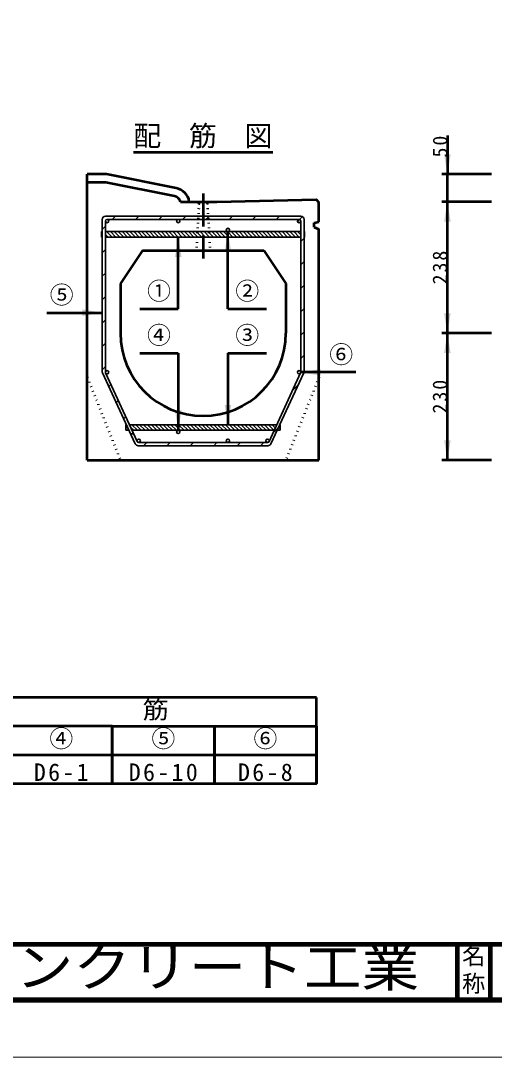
# Model space of a CAD drawing. Units: millimetres, scale not verified. Extents: x -2102 to 2102, y -1485 to 1485.
# Drawn here: x -1064 to -205, y -1485 to 394 of the extents above; entities that cross this region are included whole.
import ezdxf
from ezdxf.enums import TextEntityAlignment as Align

# ---------------------------------------------------------------- set-up
doc = ezdxf.new("R2010")
doc.units = ezdxf.units.MM
doc.header["$LTSCALE"] = 5
doc.linetypes.add('DOTTED', pattern=[1.75, 0.25, -1.5])
doc.linetypes.add('LONG_DASHED_DOTTED', pattern=[15.25, 12, -1.5, 0.25, -1.5])
doc.layers.add('0-0_V-nasSTD', color=7, linetype='Continuous', lineweight=35)
doc.layers.add('0-1_0', color=7, linetype='Continuous', lineweight=50)
doc.styles.add('ＭＳ ゴシック', font='')
doc.styles.get('ＭＳ ゴシック').set_extended_font_data('MS Gothic')

msp = doc.modelspace()

# ---------------------------------------------------------------- linework, layer by layer
at = {"layer": '0-0_V-nasSTD'}
for p, q in [((-555.931, 39.521), (-909.931, 39.521)), ((-891.76, 39.521), (-897.76, 33.521)), ((-891.76, 39.521), (-897.76, 33.521)), ((-891.76, 39.521), (-897.76, 33.521)), ((-849.333, 39.521), (-855.333, 33.521)), ((-849.333, 39.521), (-855.333, 33.521)), ((-849.333, 39.521), (-855.333, 33.521)), ((-806.907, 39.521), (-812.907, 33.521)), ((-806.907, 39.521), (-812.907, 33.521)), ((-806.907, 39.521), (-812.907, 33.521)), ((-764.48, 39.521), (-770.48, 33.521)), ((-764.48, 39.521), (-770.48, 33.521)), ((-764.48, 39.521), (-770.48, 33.521)), ((-722.054, 39.521), (-728.054, 33.521)), ((-679.628, 39.521), (-685.628, 33.521)), ((-637.201, 39.521), (-643.201, 33.521)), ((-637.201, 39.521), (-643.201, 33.521)), ((-637.201, 39.521), (-643.201, 33.521)), ((-594.775, 39.521), (-600.775, 33.521)), ((-594.775, 39.521), (-600.775, 33.521)), ((-594.775, 39.521), (-600.775, 33.521)), ((-553.073, 38.796), (-558.396, 33.473)), ((-553.073, 38.796), (-558.396, 33.473)), ((-915.931, 33.521), (-915.931, -241.627)), ((-909.931, 21.35), (-915.931, 15.35)), ((-909.931, 21.35), (-915.931, 15.35)), ((-909.931, 21.35), (-915.931, 15.35)), ((-909.931, 30.521), (-909.931, -243.355)), ((-558.931, 33.521), (-906.931, 33.521)), ((-555.931, -243.355), (-555.931, 30.521)), ((-549.931, -241.627), (-549.931, 33.521)), ((-916.931, 11.521), (-915.931, 11.521)), ((-916.931, 11.521), (-916.931, 1.521)), ((-916.931, 6.236), (-915.931, 5.236)), ((-915.931, 1.521), (-916.931, 1.521)), ((-555.931, 11.521), (-909.931, 11.521)), ((-909.931, 6.307), (-905.145, 1.521)), ((-555.931, 1.521), (-909.931, 1.521)), ((-908.074, 11.521), (-898.074, 1.521)), ((-901.003, 11.521), (-891.003, 1.521)), ((-893.932, 11.521), (-883.932, 1.521)), ((-886.86, 11.521), (-876.86, 1.521)), ((-879.789, 11.521), (-869.789, 1.521)), ((-872.718, 11.521), (-862.718, 1.521)), ((-865.647, 11.521), (-855.647, 1.521)), ((-858.576, 11.521), (-848.576, 1.521)), ((-851.505, 11.521), (-841.505, 1.521)), ((-844.434, 11.521), (-834.434, 1.521)), ((-837.363, 11.521), (-827.363, 1.521)), ((-830.292, 11.521), (-820.292, 1.521)), ((-823.221, 11.521), (-813.221, 1.521)), ((-816.15, 11.521), (-806.15, 1.521)), ((-809.079, 11.521), (-799.079, 1.521)), ((-802.008, 11.521), (-792.008, 1.521)), ((-794.937, 11.521), (-784.937, 1.521)), ((-787.866, 11.521), (-777.866, 1.521)), ((-780.794, 11.521), (-770.794, 1.521)), ((-773.723, 11.521), (-763.723, 1.521)), ((-766.652, 11.521), (-756.652, 1.521)), ((-759.581, 11.521), (-749.581, 1.521)), ((-752.51, 11.521), (-742.51, 1.521)), ((-745.439, 11.521), (-735.439, 1.521)), ((-738.368, 11.521), (-728.368, 1.521)), ((-731.297, 11.521), (-721.297, 1.521)), ((-724.226, 11.521), (-714.226, 1.521)), ((-717.155, 11.521), (-707.155, 1.521)), ((-710.084, 11.521), (-700.084, 1.521)), ((-703.013, 11.521), (-693.013, 1.521)), ((-695.942, 11.521), (-685.942, 1.521)), ((-688.871, 11.521), (-678.871, 1.521)), ((-681.799, 11.521), (-671.799, 1.521)), ((-674.728, 11.521), (-664.728, 1.521)), ((-667.657, 11.521), (-657.657, 1.521)), ((-660.586, 11.521), (-650.586, 1.521)), ((-653.515, 11.521), (-643.515, 1.521)), ((-646.444, 11.521), (-636.444, 1.521)), ((-639.373, 11.521), (-629.373, 1.521)), ((-632.302, 11.521), (-622.302, 1.521)), ((-625.231, 11.521), (-615.231, 1.521)), ((-618.16, 11.521), (-608.16, 1.521)), ((-611.089, 11.521), (-601.089, 1.521)), ((-604.018, 11.521), (-594.018, 1.521)), ((-596.947, 11.521), (-586.947, 1.521)), ((-589.876, 11.521), (-579.876, 1.521)), ((-582.805, 11.521), (-572.805, 1.521)), ((-575.733, 11.521), (-565.733, 1.521)), ((-568.662, 11.521), (-558.662, 1.521)), ((-561.591, 11.521), (-555.931, 5.86)), ((-549.931, 6.931), (-548.931, 5.931)), ((-549.931, -0.488), (-555.931, -6.488)), ((-549.931, -0.488), (-555.931, -6.488)), ((-549.931, -0.488), (-555.931, -6.488)), ((-909.931, -21.077), (-915.931, -27.077)), ((-909.931, -21.077), (-915.931, -27.077)), ((-909.931, -21.077), (-915.931, -27.077)), ((-555.931, -48.914), (-549.931, -42.914)), ((-555.931, -48.914), (-549.931, -42.914)), ((-555.931, -48.914), (-549.931, -42.914)), ((-909.931, -63.503), (-915.931, -69.503)), ((-909.931, -63.503), (-915.931, -69.503)), ((-909.931, -63.503), (-915.931, -69.503)), ((-555.931, -91.341), (-549.931, -85.341)), ((-555.931, -91.341), (-549.931, -85.341)), ((-555.931, -91.341), (-549.931, -85.341)), ((-909.931, -105.93), (-915.931, -111.93)), ((-909.931, -105.93), (-915.931, -111.93)), ((-909.931, -105.93), (-915.931, -111.93)), ((-555.931, -133.767), (-549.931, -127.767)), ((-555.931, -133.767), (-549.931, -127.767)), ((-555.931, -133.767), (-549.931, -127.767)), ((-909.931, -148.356), (-915.931, -154.356)), ((-909.931, -148.356), (-915.931, -154.356)), ((-909.931, -148.356), (-915.931, -154.356)), ((-555.931, -176.194), (-549.931, -170.194)), ((-555.931, -176.194), (-549.931, -170.194)), ((-555.931, -176.194), (-549.931, -170.194)), ((-909.931, -190.782), (-915.931, -196.782)), ((-909.931, -190.782), (-915.931, -196.782)), ((-909.931, -190.782), (-915.931, -196.782)), ((-555.931, -218.62), (-549.931, -212.62)), ((-555.931, -218.62), (-549.931, -212.62)), ((-555.931, -218.62), (-549.931, -212.62)), ((-909.931, -233.209), (-915.931, -239.209)), ((-909.931, -233.209), (-915.931, -239.209)), ((-909.931, -233.209), (-915.931, -239.209)), ((-855.908, -372.994), (-915.378, -244.141)), ((-609.953, -372.994), (-550.483, -244.141)), ((-852.367, -368.736), (-909.655, -244.612)), ((-613.495, -368.736), (-556.207, -244.612)), ((-899.945, -265.65), (-903.713, -269.417)), ((-899.945, -265.65), (-903.713, -269.417)), ((-899.945, -265.65), (-903.713, -269.417)), ((-570.53, -275.646), (-560.304, -265.42)), ((-570.53, -275.646), (-560.304, -265.42)), ((-570.53, -275.646), (-560.304, -265.42)), ((-886.547, -294.678), (-890.315, -298.446)), ((-886.547, -294.678), (-890.315, -298.446)), ((-886.547, -294.678), (-890.315, -298.446)), ((-873.149, -323.707), (-876.917, -327.474)), ((-873.149, -323.707), (-876.917, -327.474)), ((-873.149, -323.707), (-876.917, -327.474)), ((-872.838, -338.479), (-872.838, -348.479)), ((-872.838, -338.479), (-871.838, -338.479)), ((-872.838, -341.913), (-868.037, -346.714)), ((-872.838, -348.479), (-867.222, -348.479)), ((-599.53, -338.479), (-866.331, -338.479)), ((-863.872, -343.808), (-859.201, -348.479)), ((-863.519, -356.503), (-859.752, -352.735)), ((-863.519, -356.503), (-859.752, -352.735)), ((-863.519, -356.503), (-859.752, -352.735)), ((-862.13, -338.479), (-852.13, -348.479)), ((-604.145, -348.479), (-861.716, -348.479)), ((-855.059, -338.479), (-845.059, -348.479)), ((-847.987, -338.479), (-837.987, -348.479)), ((-840.916, -338.479), (-830.916, -348.479)), ((-833.845, -338.479), (-823.845, -348.479)), ((-826.774, -338.479), (-816.774, -348.479)), ((-819.703, -338.479), (-809.703, -348.479)), ((-812.632, -338.479), (-802.632, -348.479)), ((-805.561, -338.479), (-795.561, -348.479)), ((-798.49, -338.479), (-788.49, -348.479)), ((-791.419, -338.479), (-781.419, -348.479)), ((-784.348, -338.479), (-774.348, -348.479)), ((-777.277, -338.479), (-767.277, -348.479)), ((-770.206, -338.479), (-760.206, -348.479)), ((-763.135, -338.479), (-753.135, -348.479)), ((-756.064, -338.479), (-746.064, -348.479)), ((-748.992, -338.479), (-738.992, -348.479)), ((-741.921, -338.479), (-731.921, -348.479)), ((-734.85, -338.479), (-724.85, -348.479)), ((-727.779, -338.479), (-717.779, -348.479)), ((-720.708, -338.479), (-710.708, -348.479)), ((-713.637, -338.479), (-703.637, -348.479)), ((-706.566, -338.479), (-696.566, -348.479)), ((-699.495, -338.479), (-689.495, -348.479)), ((-692.424, -338.479), (-682.424, -348.479)), ((-685.353, -338.479), (-675.353, -348.479)), ((-678.282, -338.479), (-668.282, -348.479)), ((-671.211, -338.479), (-661.211, -348.479)), ((-664.14, -338.479), (-654.14, -348.479)), ((-657.069, -338.479), (-647.069, -348.479)), ((-649.998, -338.479), (-639.998, -348.479)), ((-642.926, -338.479), (-632.926, -348.479)), ((-635.855, -338.479), (-625.855, -348.479)), ((-628.784, -338.479), (-618.784, -348.479)), ((-621.713, -338.479), (-611.713, -348.479)), ((-614.642, -338.479), (-604.642, -348.479)), ((-607.571, -338.479), (-602.069, -343.981)), ((-606.895, -354.438), (-596.669, -344.211)), ((-606.895, -354.438), (-596.669, -344.211)), ((-606.895, -354.438), (-596.669, -344.211)), ((-600.5, -338.479), (-599.836, -339.143)), ((-598.639, -348.479), (-593.024, -348.479)), ((-598.302, -347.749), (-597.571, -348.479)), ((-596.069, -342.911), (-593.024, -345.956)), ((-594.024, -338.479), (-593.024, -338.479)), ((-593.429, -338.479), (-593.024, -338.885)), ((-593.024, -338.479), (-593.024, -348.479)), ((-849.643, -370.479), (-616.219, -370.479)), ((-841.069, -376.479), (-835.069, -370.479)), ((-841.069, -376.479), (-835.069, -370.479)), ((-841.069, -376.479), (-835.069, -370.479)), ((-798.643, -376.479), (-792.643, -370.479)), ((-798.643, -376.479), (-792.643, -370.479)), ((-798.643, -376.479), (-792.643, -370.479)), ((-756.216, -376.479), (-750.216, -370.479)), ((-756.216, -376.479), (-750.216, -370.479)), ((-756.216, -376.479), (-750.216, -370.479)), ((-713.79, -376.479), (-707.79, -370.479)), ((-713.79, -376.479), (-707.79, -370.479)), ((-713.79, -376.479), (-707.79, -370.479)), ((-671.363, -376.479), (-665.363, -370.479)), ((-671.363, -376.479), (-665.363, -370.479)), ((-671.363, -376.479), (-665.363, -370.479)), ((-628.937, -376.479), (-622.937, -370.479)), ((-628.937, -376.479), (-622.937, -370.479)), ((-628.937, -376.479), (-622.937, -370.479)), ((-617.056, -364.599), (-619.1, -366.642)), ((-850.46, -376.479), (-615.401, -376.479))]:
    msp.add_line(p, q, dxfattribs=at)
at = {"layer": '0-0_V-nasSTD', "lineweight": 50}
for p, q in [((-897.5, -833), (-1082.5, -833)), ((-712.5, -833), (-897.5, -833)), ((-527.5, -833), (-712.5, -833)), ((-527.5, -885), (-527.5, -833)), ((-897.5, -885), (-712.5, -885)), ((-712.5, -937), (-712.5, -885)), ((-712.5, -885), (-527.5, -885)), ((-712.5, -989), (-712.5, -937))]:
    msp.add_line(p, q, dxfattribs=at)
at = {"layer": '0-0_V-nasSTD', "lineweight": 100}
for p, q in [((-272.5, -1280), (-272.5, -1380)), ((-212.5, -1280), (-212.5, -1380)), ((-1997.5, -1380), (1997.5, -1380))]:
    msp.add_line(p, q, dxfattribs=at)
at = {"layer": '0-0_V-nasSTD', "lineweight": 18}
for points in [[(-2102.5, -1485), (-2102.5, 1485), (2102.5, 1485), (2102.5, -1485)], [(-2002.5, -1385), (-2002.5, 1385), (2002.5, 1385), (2002.5, -1385)]]:
    msp.add_lwpolyline(points, close=True, dxfattribs=at)
at = {"layer": '0-0_V-nasSTD'}
for points in [[(-553.073, 38.796), (-558.396, 33.473), (-561.883, 29.986)], [(-549.931, 11.521), (-548.931, 11.521), (-548.931, 1.521), (-549.931, 1.521)]]:
    msp.add_lwpolyline(points, dxfattribs=at)
at = {"layer": '0-0_V-nasSTD', "lineweight": 50}
for points in [[(-1082.5, -937), (-897.5, -937), (-897.5, -885), (-1082.5, -885)], [(-897.5, -937), (-897.5, -885), (-897.5, -937)], [(-897.5, -937), (-712.5, -937), (-712.5, -885)], [(-712.5, -937), (-712.5, -885), (-712.5, -937)], [(-712.5, -937), (-527.5, -937), (-527.5, -885)], [(-712.5, -989), (-527.5, -989), (-527.5, -937), (-527.5, -885), (-527.5, -937)], [(-1082.5, -989), (-897.5, -989), (-897.5, -937)], [(-897.5, -989), (-897.5, -937), (-897.5, -989)], [(-897.5, -989), (-712.5, -989), (-712.5, -937)], [(-712.5, -989), (-712.5, -937), (-712.5, -989)], [(-527.5, -989), (-527.5, -937), (-527.5, -989)]]:
    msp.add_lwpolyline(points, dxfattribs=at)
at = {"layer": '0-0_V-nasSTD'}
for centre in [(-906.931, 30.521), (-777.931, 30.521), (-558.931, 30.521), (-687.931, 14.521), (-906.877, -243.479), (-558.988, -243.479), (-777.931, -351.479), (-849.642, -367.479), (-687.931, -367.479), (-616.219, -367.479)]:
    msp.add_circle(centre, 3, dxfattribs=at)
at = {"layer": '0-0_V-nasSTD', "lineweight": 50}
msp.add_arc((-787.407, 61.011), 29.819, 8.69924, 79.64595, dxfattribs=at)
at = {"layer": '0-0_V-nasSTD'}
for centre, radius, start, end in [((-909.931, 33.521), 6, 90, 180), ((-555.931, 33.521), 6, 0, 90), ((-906.931, 30.521), 3, 90, 180), ((-906.931, 30.521), 3, 90, 180), ((-906.931, 30.521), 3, 90, 180), ((-558.931, 30.521), 3, 0, 90), ((-558.931, 30.521), 3, 0, 90), ((-558.931, 30.521), 3, 0, 90), ((-909.931, -241.627), 6, 180, 204.77514), ((-906.931, -243.355), 3, 180, 204.77514), ((-558.931, -243.355), 3, 335.22486, 0), ((-555.931, -241.627), 6, 335.22486, 0), ((-850.46, -370.479), 6, 204.77514, 270), ((-849.643, -367.479), 3, 204.77514, 270), ((-616.219, -367.479), 3, 270, 335.22486), ((-615.401, -370.479), 6, 270, 335.22486)]:
    msp.add_arc(centre, radius, start, end, dxfattribs=at)
for points in [[(-296.175, 151.521), (-290.175, 115.521), (-284.175, 151.521)], [(-296.175, 29.521), (-290.175, 65.521), (-284.175, 29.521)], [(-783.866, -34.479), (-777.866, 1.521), (-771.866, -34.479)], [(-693.931, -24.479), (-687.931, 11.521), (-681.931, -24.479)], [(-951.931, -141.435), (-951.931, -129.435), (-915.931, -135.435)], [(-296.175, -136.479), (-290.175, -172.479), (-284.175, -136.479)], [(-296.175, -208.479), (-290.175, -172.479), (-284.175, -208.479)], [(-555.988, -243.479), (-519.988, -249.479), (-519.988, -237.479)], [(-783.931, -312.479), (-777.931, -348.479), (-771.931, -312.479)], [(-693.931, -302.479), (-687.931, -338.479), (-681.931, -302.479)], [(-296.175, -366.479), (-290.175, -402.479), (-284.175, -366.479)]]:
    msp.add_solid(points, dxfattribs=at)
at = {"layer": '0-1_0'}
for p, q in [((-290.175, 185.521), (-290.175, 115.521)), ((-859.334, 155.521), (-606.527, 155.521)), ((-942.931, -402.479), (-942.931, 115.521)), ((-907.931, 115.521), (-942.931, 115.521)), ((-782.047, 90.344), (-907.931, 115.521)), ((-210.175, 115.521), (-300.175, 115.521)), ((-290.175, 65.521), (-290.175, 115.521)), ((-909.416, 100.521), (-942.931, 100.521)), ((-784.989, 75.635), (-909.416, 100.521)), ((-773.652, 65.521), (-707.931, 65.521)), ((-522.931, 29.536), (-522.931, 64.521)), ((-210.175, 65.521), (-300.175, 65.521)), ((-531.931, 27.521), (-522.931, 29.536)), ((-531.931, 19.521), (-531.931, 27.521)), ((-531.931, 19.521), (-522.931, 16.163)), ((-777.866, -128.479), (-777.866, 1.521)), ((-687.931, -128.479), (-687.931, 11.521)), ((-522.931, -402.479), (-522.931, 16.163)), ((-842.931, -22.479), (-882.931, -82.479)), ((-842.931, -22.479), (-622.931, -22.479)), ((-622.931, -22.479), (-582.931, -82.479)), ((-882.931, -82.479), (-882.931, -172.479)), ((-582.931, -82.479), (-582.931, -172.479)), ((-847.866, -128.479), (-777.866, -128.479)), ((-687.931, -128.479), (-617.931, -128.479)), ((-1015.931, -135.435), (-915.931, -135.435)), ((-210.175, -172.479), (-300.175, -172.479)), ((-847.931, -208.479), (-777.931, -208.479)), ((-777.931, -208.479), (-777.931, -348.479)), ((-687.931, -208.479), (-687.931, -338.479)), ((-687.931, -208.479), (-617.931, -208.479)), ((-455.988, -243.479), (-555.988, -243.479)), ((-942.931, -402.479), (-522.931, -402.479)), ((-210.175, -402.479), (-300.175, -402.479))]:
    msp.add_line(p, q, dxfattribs=at)
at = {"layer": '0-1_0', "linetype": 'LONG_DASHED_DOTTED'}
msp.add_line((-732.931, 80.521), (-732.931, -37.479), dxfattribs=at)
at = {"layer": '0-1_0', "linetype": 'DOTTED'}
for p, q in [((-740.431, 62.521), (-745.431, -22.479)), ((-740.431, 62.521), (-743.431, 65.521)), ((-740.431, 62.521), (-725.431, 62.521)), ((-725.431, 62.521), (-722.431, 65.521)), ((-725.431, 62.521), (-720.431, -22.479)), ((-942.931, -252.479), (-882.931, -402.479)), ((-522.931, -252.479), (-582.931, -402.479))]:
    msp.add_line(p, q, dxfattribs=at)
at = {"layer": '0-1_0', "lineweight": 100}
msp.add_line((-1997.5, -1280), (1997.5, -1280), dxfattribs=at)
at = {"layer": '0-1_0'}
for points in [[(-707.931, 65.521), (-527.931, 69.521), (-522.931, 64.521)], [(-290.175, -402.479), (-290.175, -172.479), (-290.175, 65.521)]]:
    msp.add_lwpolyline(points, dxfattribs=at)
for centre, radius, start, end in [((-787.931, 60.927), 15, 17.83486, 78.69007), ((-732.931, -172.479), 150, 180, 270), ((-732.931, -172.479), 150, 270, 0)]:
    msp.add_arc(centre, radius, start, end, dxfattribs=at)

# ---------------------------------------------------------------- texts
at = {"layer": '0-0_V-nasSTD', "style": 'ＭＳ ゴシック'}
for s, height, p in [('配\u3000筋\u3000図', 36.95, (-859.334, 155.521)), ('⑤', 31.67, (-1010.931, -128.435)), ('①', 31.67, (-834.466, -121.479)), ('②', 31.67, (-674.531, -121.479)), ('④', 31.67, (-834.531, -201.479)), ('③', 31.67, (-674.531, -201.479)), ('⑥', 31.67, (-504.188, -236.479)), ('④', 31.67, (-1011.6, -932.6)), ('⑤', 31.67, (-826.6, -932.6)), ('⑥', 31.67, (-641.6, -932.6)), ('名', 30.79, (-263.518, -1326.001)), ('称', 30.79, (-263.524, -1375.99))]:
    msp.add_text(s, height=height, dxfattribs=at).set_placement(p, align=Align.BOTTOM_LEFT)
at = {"layer": '0-0_V-nasSTD', "style": 'ＭＳ ゴシック', "width": 1.1}
for s, height, p in [('配\u3000\u3000\u3000\u3000\u3000\u3000\u3000\u3000\u3000\u3000筋', 31.67, (-1365.46, -880.6)), ('株式会社船生コンクリート工業', 69.65, (-1804.221, -1377.45))]:
    msp.add_text(s, height=height, dxfattribs=at).set_placement(p, align=Align.BOTTOM_LEFT)
at = {"layer": '0-0_V-nasSTD', "char_height": 26.39, "attachment_point": 7, "rotation": 90, "style": 'ＭＳ ゴシック'}
for s, insert in [('\\T1.2;50', (-289.953, 145.921)), ('\\T1.2;238', (-290.175, -84.079)), ('\\T1.2;230', (-290.175, -318.079))]:
    msp.add_mtext(s, dxfattribs=dict(at, insert=insert))
at = {"layer": '0-0_V-nasSTD', "char_height": 31.67, "attachment_point": 7, "style": 'ＭＳ ゴシック'}
for s, insert in [('\\T1.2;D6-1', (-1039.68, -984.6)), ('\\T1.2;D6-10', (-867.64, -984.6)), ('\\T1.2;D6-8', (-669.68, -984.6))]:
    msp.add_mtext(s, dxfattribs=dict(at, insert=insert))

doc.saveas('drawing.dxf')
